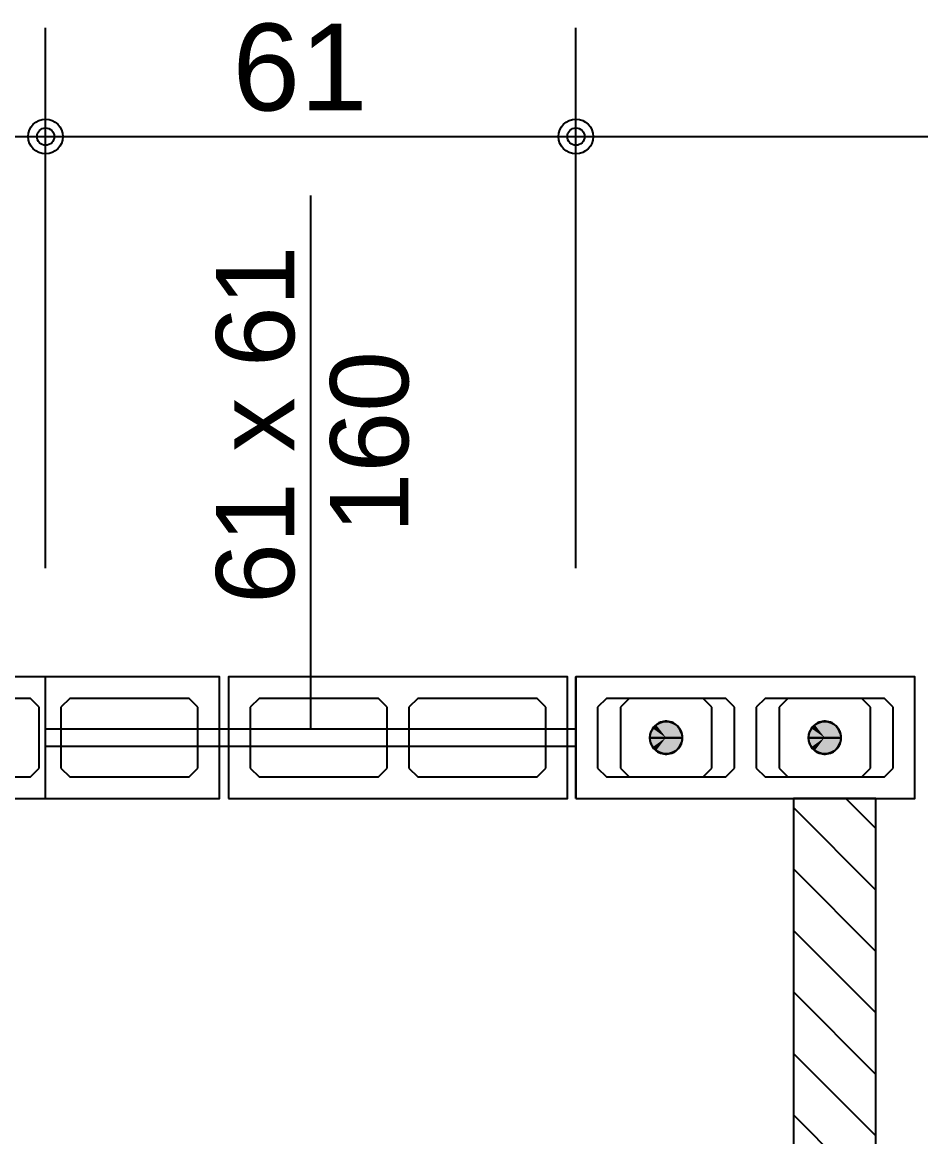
# Model space of a CAD drawing. Extents: x 0 to 119, y 0 to 84.
# Drawn here: x 37.46 to 39.527, y 71.449 to 74.013 of the extents above; entities that cross this region are included whole.
import ezdxf

# ---------------------------------------------------------------- set-up
doc = ezdxf.new("R2010")
doc.units = 0
doc.header["$MEASUREMENT"] = 0
doc.linetypes.add('ESTILO_TQS_0005', pattern=[0.4, 0.3, -0.1])
for name, color, linetype in [('17', 90, 'CONTINUOUS'), ('27', 250, 'CONTINUOUS'), ('29', 9, 'CONTINUOUS'), ('3', 7, 'CONTINUOUS'), ('35', 255, 'CONTINUOUS')]:
    doc.layers.add(name, color=color, linetype=linetype)
doc.styles.add('TQS_ARIAL', font='arial.ttf')

msp = doc.modelspace()

# ---------------------------------------------------------------- linework, layer by layer
at = {"layer": '17', "color": 90, "linetype": 'Continuous'}
for p, q in [((38.85616, 72.45668), (38.83616, 72.43668)), ((39.02616, 72.45668), (38.85616, 72.45668)), ((39.04616, 72.43668), (39.02616, 72.45668)), ((39.22116, 72.45668), (39.20116, 72.43668)), ((39.39116, 72.45668), (39.22116, 72.45668)), ((39.41116, 72.43668), (39.39116, 72.45668)), ((38.83616, 72.43668), (38.83616, 72.29668)), ((39.04616, 72.29668), (39.04616, 72.43668)), ((39.20116, 72.43668), (39.20116, 72.29668)), ((39.41116, 72.29668), (39.41116, 72.43668)), ((38.83616, 72.29668), (38.85616, 72.27668)), ((39.02616, 72.27668), (39.04616, 72.29668)), ((39.20116, 72.29668), (39.22116, 72.27668)), ((39.39116, 72.27668), (39.41116, 72.29668)), ((38.85616, 72.27668), (39.02616, 72.27668)), ((39.22116, 72.27668), (39.39116, 72.27668))]:
    msp.add_line(p, q, dxfattribs=at)
for points in [[(38.94176, 72.36668), (38.941757, 72.366619), (38.941748, 72.366559), (38.941732, 72.3665), (38.941711, 72.366443), (38.941685, 72.366389), (38.941652, 72.366337), (38.941615, 72.366289), (38.941573, 72.366245), (38.941527, 72.366206), (38.941477, 72.366171), (38.941424, 72.366141), (38.941368, 72.366117), (38.94131, 72.366099), (38.941251, 72.366087), (38.94119, 72.366081), (38.94113, 72.366081), (38.941069, 72.366087), (38.94101, 72.366099), (38.940952, 72.366117), (38.940896, 72.366141), (38.940843, 72.366171), (38.940793, 72.366206), (38.940747, 72.366245), (38.940705, 72.366289), (38.940668, 72.366337), (38.940635, 72.366389), (38.940609, 72.366443), (38.940588, 72.3665), (38.940572, 72.366559), (38.940563, 72.366619), (38.94056, 72.36668), (38.97896, 72.36668), (38.978766, 72.370504), (38.978186, 72.374289), (38.977226, 72.377996), (38.975897, 72.381587), (38.97421, 72.385024), (38.972185, 72.388274), (38.969841, 72.391302), (38.967203, 72.394077), (38.964298, 72.396571), (38.961155, 72.398759), (38.957807, 72.400617), (38.954288, 72.402127), (38.950635, 72.403273), (38.946884, 72.404044), (38.943075, 72.404431), (38.939245, 72.404431), (38.935436, 72.404044), (38.931685, 72.403273), (38.928032, 72.402127), (38.924513, 72.400617), (38.921165, 72.398759), (38.918022, 72.396571), (38.915117, 72.394077), (38.912479, 72.391302), (38.910135, 72.388274), (38.90811, 72.385024), (38.906423, 72.381587), (38.905094, 72.377996), (38.904134, 72.374289), (38.903554, 72.370504), (38.90336, 72.36668), (38.94176, 72.36668)], [(39.30676, 72.36668), (39.306757, 72.366619), (39.306748, 72.366559), (39.306732, 72.3665), (39.306711, 72.366443), (39.306685, 72.366389), (39.306652, 72.366337), (39.306615, 72.366289), (39.306573, 72.366245), (39.306527, 72.366206), (39.306477, 72.366171), (39.306424, 72.366141), (39.306368, 72.366117), (39.30631, 72.366099), (39.306251, 72.366087), (39.30619, 72.366081), (39.30613, 72.366081), (39.306069, 72.366087), (39.30601, 72.366099), (39.305952, 72.366117), (39.305896, 72.366141), (39.305843, 72.366171), (39.305793, 72.366206), (39.305747, 72.366245), (39.305705, 72.366289), (39.305668, 72.366337), (39.305635, 72.366389), (39.305609, 72.366443), (39.305588, 72.3665), (39.305572, 72.366559), (39.305563, 72.366619), (39.30556, 72.36668), (39.34396, 72.36668), (39.343766, 72.370504), (39.343186, 72.374289), (39.342226, 72.377996), (39.340897, 72.381587), (39.33921, 72.385024), (39.337185, 72.388274), (39.334841, 72.391302), (39.332203, 72.394077), (39.329298, 72.396571), (39.326155, 72.398759), (39.322807, 72.400617), (39.319288, 72.402127), (39.315635, 72.403273), (39.311884, 72.404044), (39.308075, 72.404431), (39.304245, 72.404431), (39.300436, 72.404044), (39.296685, 72.403273), (39.293032, 72.402127), (39.289513, 72.400617), (39.286165, 72.398759), (39.283022, 72.396571), (39.280117, 72.394077), (39.277479, 72.391302), (39.275135, 72.388274), (39.27311, 72.385024), (39.271423, 72.381587), (39.270094, 72.377996), (39.269134, 72.374289), (39.268554, 72.370504), (39.26836, 72.36668), (39.30676, 72.36668)], [(38.94056, 72.36668), (38.940563, 72.366741), (38.940572, 72.366801), (38.940588, 72.36686), (38.940609, 72.366917), (38.940635, 72.366971), (38.940668, 72.367023), (38.940705, 72.367071), (38.940747, 72.367115), (38.940793, 72.367154), (38.940843, 72.367189), (38.940896, 72.367219), (38.940952, 72.367243), (38.94101, 72.367261), (38.941069, 72.367273), (38.94113, 72.367279), (38.94119, 72.367279), (38.941251, 72.367273), (38.94131, 72.367261), (38.941368, 72.367243), (38.941424, 72.367219), (38.941477, 72.367189), (38.941527, 72.367154), (38.941573, 72.367115), (38.941615, 72.367071), (38.941652, 72.367023), (38.941685, 72.366971), (38.941711, 72.366917), (38.941732, 72.36686), (38.941748, 72.366801), (38.941757, 72.366741), (38.94176, 72.36668), (38.90336, 72.36668), (38.903554, 72.362856), (38.904134, 72.359071), (38.905094, 72.355364), (38.906423, 72.351773), (38.90811, 72.348336), (38.910135, 72.345086), (38.912479, 72.342058), (38.915117, 72.339283), (38.918022, 72.336789), (38.921165, 72.334601), (38.924513, 72.332743), (38.928032, 72.331233), (38.931685, 72.330087), (38.935436, 72.329316), (38.939245, 72.328929), (38.943075, 72.328929), (38.946884, 72.329316), (38.950635, 72.330087), (38.954288, 72.331233), (38.957807, 72.332743), (38.961155, 72.334601), (38.964298, 72.336789), (38.967203, 72.339283), (38.969841, 72.342058), (38.972185, 72.345086), (38.97421, 72.348336), (38.975897, 72.351773), (38.977226, 72.355364), (38.978186, 72.359071), (38.978766, 72.362856), (38.97896, 72.36668), (38.94056, 72.36668)], [(39.30556, 72.36668), (39.305563, 72.366741), (39.305572, 72.366801), (39.305588, 72.36686), (39.305609, 72.366917), (39.305635, 72.366971), (39.305668, 72.367023), (39.305705, 72.367071), (39.305747, 72.367115), (39.305793, 72.367154), (39.305843, 72.367189), (39.305896, 72.367219), (39.305952, 72.367243), (39.30601, 72.367261), (39.306069, 72.367273), (39.30613, 72.367279), (39.30619, 72.367279), (39.306251, 72.367273), (39.30631, 72.367261), (39.306368, 72.367243), (39.306424, 72.367219), (39.306477, 72.367189), (39.306527, 72.367154), (39.306573, 72.367115), (39.306615, 72.367071), (39.306652, 72.367023), (39.306685, 72.366971), (39.306711, 72.366917), (39.306732, 72.36686), (39.306748, 72.366801), (39.306757, 72.366741), (39.30676, 72.36668), (39.26836, 72.36668), (39.268554, 72.362856), (39.269134, 72.359071), (39.270094, 72.355364), (39.271423, 72.351773), (39.27311, 72.348336), (39.275135, 72.345086), (39.277479, 72.342058), (39.280117, 72.339283), (39.283022, 72.336789), (39.286165, 72.334601), (39.289513, 72.332743), (39.293032, 72.331233), (39.296685, 72.330087), (39.300436, 72.329316), (39.304245, 72.328929), (39.308075, 72.328929), (39.311884, 72.329316), (39.315635, 72.330087), (39.319288, 72.331233), (39.322807, 72.332743), (39.326155, 72.334601), (39.329298, 72.336789), (39.332203, 72.339283), (39.334841, 72.342058), (39.337185, 72.345086), (39.33921, 72.348336), (39.340897, 72.351773), (39.342226, 72.355364), (39.343186, 72.359071), (39.343766, 72.362856), (39.34396, 72.36668), (39.30556, 72.36668)]]:
    msp.add_lwpolyline(points, dxfattribs=at)
for centre in [(38.94116, 72.36668), (39.30616, 72.36668)]:
    msp.add_circle(centre, 0.0372, dxfattribs=at)
for points in [[(38.941527, 72.366206), (38.918022, 72.396571), (38.915117, 72.394077)], [(38.941527, 72.366206), (38.921165, 72.398759), (38.918022, 72.396571)], [(38.941527, 72.366206), (38.924513, 72.400617), (38.921165, 72.398759)], [(38.941527, 72.366206), (38.928032, 72.402127), (38.924513, 72.400617)], [(38.941527, 72.366206), (38.931685, 72.403273), (38.928032, 72.402127)], [(38.941527, 72.366206), (38.935436, 72.404044), (38.931685, 72.403273)], [(38.941527, 72.366206), (38.939245, 72.404431), (38.935436, 72.404044)], [(38.941527, 72.366206), (38.943075, 72.404431), (38.939245, 72.404431)], [(38.97896, 72.36668), (38.943075, 72.404431), (38.941527, 72.366206)], [(38.97896, 72.36668), (38.946884, 72.404044), (38.943075, 72.404431)], [(38.97896, 72.36668), (38.950635, 72.403273), (38.946884, 72.404044)], [(38.97896, 72.36668), (38.954288, 72.402127), (38.950635, 72.403273)], [(38.97896, 72.36668), (38.957807, 72.400617), (38.954288, 72.402127)], [(38.97896, 72.36668), (38.961155, 72.398759), (38.957807, 72.400617)], [(38.97896, 72.36668), (38.964298, 72.396571), (38.961155, 72.398759)], [(38.97896, 72.36668), (38.967203, 72.394077), (38.964298, 72.396571)], [(39.306527, 72.366206), (39.283022, 72.396571), (39.280117, 72.394077)], [(39.306527, 72.366206), (39.286165, 72.398759), (39.283022, 72.396571)], [(39.306527, 72.366206), (39.289513, 72.400617), (39.286165, 72.398759)], [(39.306527, 72.366206), (39.293032, 72.402127), (39.289513, 72.400617)], [(39.306527, 72.366206), (39.296685, 72.403273), (39.293032, 72.402127)], [(39.306527, 72.366206), (39.300436, 72.404044), (39.296685, 72.403273)], [(39.306527, 72.366206), (39.304245, 72.404431), (39.300436, 72.404044)], [(39.306527, 72.366206), (39.308075, 72.404431), (39.304245, 72.404431)], [(39.34396, 72.36668), (39.308075, 72.404431), (39.306527, 72.366206)], [(39.34396, 72.36668), (39.311884, 72.404044), (39.308075, 72.404431)], [(39.34396, 72.36668), (39.315635, 72.403273), (39.311884, 72.404044)], [(39.34396, 72.36668), (39.319288, 72.402127), (39.315635, 72.403273)], [(39.34396, 72.36668), (39.322807, 72.400617), (39.319288, 72.402127)], [(39.34396, 72.36668), (39.326155, 72.398759), (39.322807, 72.400617)], [(39.34396, 72.36668), (39.329298, 72.396571), (39.326155, 72.398759)], [(39.34396, 72.36668), (39.332203, 72.394077), (39.329298, 72.396571)], [(38.941527, 72.366206), (38.903554, 72.370504), (38.90336, 72.36668)], [(38.941527, 72.366206), (38.904134, 72.374289), (38.903554, 72.370504)], [(38.941527, 72.366206), (38.905094, 72.377996), (38.904134, 72.374289)], [(38.941527, 72.366206), (38.906423, 72.381587), (38.905094, 72.377996)], [(38.941527, 72.366206), (38.90811, 72.385024), (38.906423, 72.381587)], [(38.941527, 72.366206), (38.910135, 72.388274), (38.90811, 72.385024)], [(38.941527, 72.366206), (38.912479, 72.391302), (38.910135, 72.388274)], [(38.941527, 72.366206), (38.915117, 72.394077), (38.912479, 72.391302)], [(38.97896, 72.36668), (38.969841, 72.391302), (38.967203, 72.394077)], [(38.97896, 72.36668), (38.972185, 72.388274), (38.969841, 72.391302)], [(38.97896, 72.36668), (38.97421, 72.385024), (38.972185, 72.388274)], [(38.97896, 72.36668), (38.975897, 72.381587), (38.97421, 72.385024)], [(38.97896, 72.36668), (38.977226, 72.377996), (38.975897, 72.381587)], [(38.97896, 72.36668), (38.978186, 72.374289), (38.977226, 72.377996)], [(38.97896, 72.36668), (38.978766, 72.370504), (38.978186, 72.374289)], [(39.306527, 72.366206), (39.268554, 72.370504), (39.26836, 72.36668)], [(39.306527, 72.366206), (39.269134, 72.374289), (39.268554, 72.370504)], [(39.306527, 72.366206), (39.270094, 72.377996), (39.269134, 72.374289)], [(39.306527, 72.366206), (39.271423, 72.381587), (39.270094, 72.377996)], [(39.306527, 72.366206), (39.27311, 72.385024), (39.271423, 72.381587)], [(39.306527, 72.366206), (39.275135, 72.388274), (39.27311, 72.385024)], [(39.306527, 72.366206), (39.277479, 72.391302), (39.275135, 72.388274)], [(39.306527, 72.366206), (39.280117, 72.394077), (39.277479, 72.391302)], [(39.34396, 72.36668), (39.334841, 72.391302), (39.332203, 72.394077)], [(39.34396, 72.36668), (39.337185, 72.388274), (39.334841, 72.391302)], [(39.34396, 72.36668), (39.33921, 72.385024), (39.337185, 72.388274)], [(39.34396, 72.36668), (39.340897, 72.381587), (39.33921, 72.385024)], [(39.34396, 72.36668), (39.342226, 72.377996), (39.340897, 72.381587)], [(39.34396, 72.36668), (39.343186, 72.374289), (39.342226, 72.377996)], [(39.34396, 72.36668), (39.343766, 72.370504), (39.343186, 72.374289)], [(38.940793, 72.367154), (38.90336, 72.36668), (38.903554, 72.362856)], [(38.940793, 72.367154), (38.903554, 72.362856), (38.904134, 72.359071)], [(38.940793, 72.367154), (38.904134, 72.359071), (38.905094, 72.355364)], [(38.940793, 72.367154), (38.905094, 72.355364), (38.906423, 72.351773)], [(38.940793, 72.367154), (38.906423, 72.351773), (38.90811, 72.348336)], [(38.940793, 72.367154), (38.90811, 72.348336), (38.910135, 72.345086)], [(38.940793, 72.367154), (38.910135, 72.345086), (38.912479, 72.342058)], [(38.940793, 72.367154), (38.912479, 72.342058), (38.915117, 72.339283)], [(38.940793, 72.367154), (38.915117, 72.339283), (38.918022, 72.336789)], [(38.940793, 72.367154), (38.918022, 72.336789), (38.921165, 72.334601)], [(38.940793, 72.367154), (38.921165, 72.334601), (38.924513, 72.332743)], [(38.940793, 72.367154), (38.924513, 72.332743), (38.928032, 72.331233)], [(38.940793, 72.367154), (38.928032, 72.331233), (38.931685, 72.330087)], [(38.940793, 72.367154), (38.931685, 72.330087), (38.935436, 72.329316)], [(38.940793, 72.367154), (38.935436, 72.329316), (38.939245, 72.328929)], [(38.940793, 72.367154), (38.939245, 72.328929), (38.943075, 72.328929)], [(38.940793, 72.367154), (38.940588, 72.36686), (38.94056, 72.36668)], [(38.940793, 72.367154), (38.94056, 72.36668), (38.94056, 72.36668)], [(38.940793, 72.367154), (38.94056, 72.36668), (38.94056, 72.36668)], [(38.940793, 72.367154), (38.94056, 72.36668), (38.94056, 72.36668)], [(38.940793, 72.367154), (38.94056, 72.36668), (38.94056, 72.36668)], [(38.940793, 72.367154), (38.94056, 72.36668), (38.94056, 72.36668)], [(38.940793, 72.367154), (38.94056, 72.36668), (38.94056, 72.36668)], [(38.940793, 72.367154), (38.94056, 72.36668), (38.94056, 72.36668)], [(38.940793, 72.367154), (38.94056, 72.36668), (38.94056, 72.36668)], [(38.940793, 72.367154), (38.94056, 72.36668), (38.94056, 72.36668)], [(38.940793, 72.367154), (38.94056, 72.36668), (38.94056, 72.36668)], [(38.940793, 72.367154), (38.94056, 72.36668), (38.94056, 72.36668)], [(38.940793, 72.367154), (38.94056, 72.36668), (38.94056, 72.36668)], [(38.940793, 72.367154), (38.94056, 72.36668), (38.94056, 72.36668)], [(38.940793, 72.367154), (38.94056, 72.36668), (38.94056, 72.36668)], [(38.940793, 72.367154), (38.94056, 72.36668), (38.94056, 72.36668)], [(38.940793, 72.367154), (38.94056, 72.36668), (38.94056, 72.36668)], [(38.940793, 72.367154), (38.94056, 72.36668), (38.94056, 72.36668)], [(38.940793, 72.367154), (38.94056, 72.36668), (38.94056, 72.36668)], [(38.940793, 72.367154), (38.94056, 72.36668), (38.94056, 72.36668)], [(38.940793, 72.367154), (38.94056, 72.36668), (38.94056, 72.36668)], [(38.940793, 72.367154), (38.94056, 72.36668), (38.94056, 72.36668)], [(38.940793, 72.367154), (38.94056, 72.36668), (38.94056, 72.36668)], [(38.940793, 72.367154), (38.940635, 72.366971), (38.940588, 72.36686)], [(38.940793, 72.367154), (38.940668, 72.367023), (38.940635, 72.366971)], [(38.940793, 72.367154), (38.940705, 72.367071), (38.940668, 72.367023)], [(38.940793, 72.367154), (38.940747, 72.367115), (38.940705, 72.367071)], [(38.940793, 72.367154), (38.940793, 72.367154), (38.940747, 72.367115)], [(38.940793, 72.367154), (38.940747, 72.367115), (38.940747, 72.367115)], [(38.97896, 72.36668), (38.940793, 72.367154), (38.943075, 72.328929)], [(38.940793, 72.367154), (38.940793, 72.367154), (38.940793, 72.367154)], [(38.94176, 72.36668), (38.941527, 72.366206), (38.941527, 72.366206)], [(38.94176, 72.36668), (38.941527, 72.366206), (38.941527, 72.366206)], [(38.94176, 72.36668), (38.941527, 72.366206), (38.941573, 72.366245)], [(38.94176, 72.36668), (38.941573, 72.366245), (38.941573, 72.366245)], [(38.94176, 72.36668), (38.941573, 72.366245), (38.941615, 72.366289)], [(38.94176, 72.36668), (38.941615, 72.366289), (38.941652, 72.366337)], [(38.94176, 72.36668), (38.941652, 72.366337), (38.941685, 72.366389)], [(38.94176, 72.36668), (38.941685, 72.366389), (38.941732, 72.3665)], [(38.94176, 72.36668), (38.941732, 72.3665), (38.94176, 72.36668)], [(38.94176, 72.36668), (38.94176, 72.36668), (38.94176, 72.36668)], [(38.94176, 72.36668), (38.94176, 72.36668), (38.94176, 72.36668)], [(38.94176, 72.36668), (38.94176, 72.36668), (38.94176, 72.36668)], [(38.94176, 72.36668), (38.94176, 72.36668), (38.94176, 72.36668)], [(38.94176, 72.36668), (38.94176, 72.36668), (38.94176, 72.36668)], [(38.94176, 72.36668), (38.94176, 72.36668), (38.94176, 72.36668)], [(38.94176, 72.36668), (38.94176, 72.36668), (38.94176, 72.36668)], [(38.94176, 72.36668), (38.94176, 72.36668), (38.94176, 72.36668)], [(38.94176, 72.36668), (38.94176, 72.36668), (38.94176, 72.36668)], [(38.94176, 72.36668), (38.94176, 72.36668), (38.94176, 72.36668)], [(38.94176, 72.36668), (38.94176, 72.36668), (38.94176, 72.36668)], [(38.94176, 72.36668), (38.94176, 72.36668), (38.94176, 72.36668)], [(38.94176, 72.36668), (38.94176, 72.36668), (38.94176, 72.36668)], [(38.94176, 72.36668), (38.94176, 72.36668), (38.94176, 72.36668)], [(38.94176, 72.36668), (38.94176, 72.36668), (38.94176, 72.36668)], [(38.94176, 72.36668), (38.94176, 72.36668), (38.94176, 72.36668)], [(38.94176, 72.36668), (38.94176, 72.36668), (38.94176, 72.36668)], [(38.94176, 72.36668), (38.94176, 72.36668), (38.94176, 72.36668)], [(38.94176, 72.36668), (38.94176, 72.36668), (38.94176, 72.36668)], [(38.94176, 72.36668), (38.94176, 72.36668), (38.94176, 72.36668)], [(38.94176, 72.36668), (38.94176, 72.36668), (38.94176, 72.36668)], [(38.97896, 72.36668), (38.943075, 72.328929), (38.946884, 72.329316)], [(38.97896, 72.36668), (38.946884, 72.329316), (38.950635, 72.330087)], [(38.97896, 72.36668), (38.950635, 72.330087), (38.954288, 72.331233)], [(38.97896, 72.36668), (38.954288, 72.331233), (38.957807, 72.332743)], [(38.97896, 72.36668), (38.957807, 72.332743), (38.961155, 72.334601)], [(38.97896, 72.36668), (38.961155, 72.334601), (38.964298, 72.336789)], [(38.97896, 72.36668), (38.964298, 72.336789), (38.967203, 72.339283)], [(38.97896, 72.36668), (38.967203, 72.339283), (38.969841, 72.342058)], [(38.97896, 72.36668), (38.969841, 72.342058), (38.972185, 72.345086)], [(38.97896, 72.36668), (38.972185, 72.345086), (38.97421, 72.348336)], [(38.97896, 72.36668), (38.97421, 72.348336), (38.975897, 72.351773)], [(38.97896, 72.36668), (38.975897, 72.351773), (38.977226, 72.355364)], [(38.97896, 72.36668), (38.977226, 72.355364), (38.978186, 72.359071)], [(38.97896, 72.36668), (38.978186, 72.359071), (38.978766, 72.362856)], [(39.305793, 72.367154), (39.26836, 72.36668), (39.268554, 72.362856)], [(39.305793, 72.367154), (39.268554, 72.362856), (39.269134, 72.359071)], [(39.305793, 72.367154), (39.269134, 72.359071), (39.270094, 72.355364)], [(39.305793, 72.367154), (39.270094, 72.355364), (39.271423, 72.351773)], [(39.305793, 72.367154), (39.271423, 72.351773), (39.27311, 72.348336)], [(39.305793, 72.367154), (39.27311, 72.348336), (39.275135, 72.345086)], [(39.305793, 72.367154), (39.275135, 72.345086), (39.277479, 72.342058)], [(39.305793, 72.367154), (39.277479, 72.342058), (39.280117, 72.339283)], [(39.305793, 72.367154), (39.280117, 72.339283), (39.283022, 72.336789)], [(39.305793, 72.367154), (39.283022, 72.336789), (39.286165, 72.334601)], [(39.305793, 72.367154), (39.286165, 72.334601), (39.289513, 72.332743)], [(39.305793, 72.367154), (39.289513, 72.332743), (39.293032, 72.331233)], [(39.305793, 72.367154), (39.293032, 72.331233), (39.296685, 72.330087)], [(39.305793, 72.367154), (39.296685, 72.330087), (39.300436, 72.329316)], [(39.305793, 72.367154), (39.300436, 72.329316), (39.304245, 72.328929)], [(39.305793, 72.367154), (39.304245, 72.328929), (39.308075, 72.328929)], [(39.305793, 72.367154), (39.305588, 72.36686), (39.30556, 72.36668)], [(39.305793, 72.367154), (39.30556, 72.36668), (39.30556, 72.36668)], [(39.305793, 72.367154), (39.30556, 72.36668), (39.30556, 72.36668)], [(39.305793, 72.367154), (39.30556, 72.36668), (39.30556, 72.36668)], [(39.305793, 72.367154), (39.30556, 72.36668), (39.30556, 72.36668)], [(39.305793, 72.367154), (39.30556, 72.36668), (39.30556, 72.36668)], [(39.305793, 72.367154), (39.30556, 72.36668), (39.30556, 72.36668)], [(39.305793, 72.367154), (39.30556, 72.36668), (39.30556, 72.36668)], [(39.305793, 72.367154), (39.30556, 72.36668), (39.30556, 72.36668)], [(39.305793, 72.367154), (39.30556, 72.36668), (39.30556, 72.36668)], [(39.305793, 72.367154), (39.30556, 72.36668), (39.30556, 72.36668)], [(39.305793, 72.367154), (39.30556, 72.36668), (39.30556, 72.36668)], [(39.305793, 72.367154), (39.30556, 72.36668), (39.30556, 72.36668)], [(39.305793, 72.367154), (39.30556, 72.36668), (39.30556, 72.36668)], [(39.305793, 72.367154), (39.30556, 72.36668), (39.30556, 72.36668)], [(39.305793, 72.367154), (39.30556, 72.36668), (39.30556, 72.36668)], [(39.305793, 72.367154), (39.30556, 72.36668), (39.30556, 72.36668)], [(39.305793, 72.367154), (39.30556, 72.36668), (39.30556, 72.36668)], [(39.305793, 72.367154), (39.30556, 72.36668), (39.30556, 72.36668)], [(39.305793, 72.367154), (39.30556, 72.36668), (39.30556, 72.36668)], [(39.305793, 72.367154), (39.30556, 72.36668), (39.30556, 72.36668)], [(39.305793, 72.367154), (39.30556, 72.36668), (39.30556, 72.36668)], [(39.305793, 72.367154), (39.30556, 72.36668), (39.30556, 72.36668)], [(39.305793, 72.367154), (39.305635, 72.366971), (39.305588, 72.36686)], [(39.305793, 72.367154), (39.305668, 72.367023), (39.305635, 72.366971)], [(39.305793, 72.367154), (39.305705, 72.367071), (39.305668, 72.367023)], [(39.305793, 72.367154), (39.305747, 72.367115), (39.305705, 72.367071)], [(39.305793, 72.367154), (39.305793, 72.367154), (39.305747, 72.367115)], [(39.305793, 72.367154), (39.305747, 72.367115), (39.305747, 72.367115)], [(39.34396, 72.36668), (39.305793, 72.367154), (39.308075, 72.328929)], [(39.305793, 72.367154), (39.305793, 72.367154), (39.305793, 72.367154)], [(39.30676, 72.36668), (39.306527, 72.366206), (39.306527, 72.366206)], [(39.30676, 72.36668), (39.306527, 72.366206), (39.306527, 72.366206)], [(39.30676, 72.36668), (39.306527, 72.366206), (39.306573, 72.366245)], [(39.30676, 72.36668), (39.306573, 72.366245), (39.306573, 72.366245)], [(39.30676, 72.36668), (39.306573, 72.366245), (39.306615, 72.366289)], [(39.30676, 72.36668), (39.306615, 72.366289), (39.306652, 72.366337)], [(39.30676, 72.36668), (39.306652, 72.366337), (39.306685, 72.366389)], [(39.30676, 72.36668), (39.306685, 72.366389), (39.306732, 72.3665)], [(39.30676, 72.36668), (39.306732, 72.3665), (39.30676, 72.36668)], [(39.30676, 72.36668), (39.30676, 72.36668), (39.30676, 72.36668)], [(39.30676, 72.36668), (39.30676, 72.36668), (39.30676, 72.36668)], [(39.30676, 72.36668), (39.30676, 72.36668), (39.30676, 72.36668)], [(39.30676, 72.36668), (39.30676, 72.36668), (39.30676, 72.36668)], [(39.30676, 72.36668), (39.30676, 72.36668), (39.30676, 72.36668)], [(39.30676, 72.36668), (39.30676, 72.36668), (39.30676, 72.36668)], [(39.30676, 72.36668), (39.30676, 72.36668), (39.30676, 72.36668)], [(39.30676, 72.36668), (39.30676, 72.36668), (39.30676, 72.36668)], [(39.30676, 72.36668), (39.30676, 72.36668), (39.30676, 72.36668)], [(39.30676, 72.36668), (39.30676, 72.36668), (39.30676, 72.36668)], [(39.30676, 72.36668), (39.30676, 72.36668), (39.30676, 72.36668)], [(39.30676, 72.36668), (39.30676, 72.36668), (39.30676, 72.36668)], [(39.30676, 72.36668), (39.30676, 72.36668), (39.30676, 72.36668)], [(39.30676, 72.36668), (39.30676, 72.36668), (39.30676, 72.36668)], [(39.30676, 72.36668), (39.30676, 72.36668), (39.30676, 72.36668)], [(39.30676, 72.36668), (39.30676, 72.36668), (39.30676, 72.36668)], [(39.30676, 72.36668), (39.30676, 72.36668), (39.30676, 72.36668)], [(39.30676, 72.36668), (39.30676, 72.36668), (39.30676, 72.36668)], [(39.30676, 72.36668), (39.30676, 72.36668), (39.30676, 72.36668)], [(39.30676, 72.36668), (39.30676, 72.36668), (39.30676, 72.36668)], [(39.30676, 72.36668), (39.30676, 72.36668), (39.30676, 72.36668)], [(39.34396, 72.36668), (39.308075, 72.328929), (39.311884, 72.329316)], [(39.34396, 72.36668), (39.311884, 72.329316), (39.315635, 72.330087)], [(39.34396, 72.36668), (39.315635, 72.330087), (39.319288, 72.331233)], [(39.34396, 72.36668), (39.319288, 72.331233), (39.322807, 72.332743)], [(39.34396, 72.36668), (39.322807, 72.332743), (39.326155, 72.334601)], [(39.34396, 72.36668), (39.326155, 72.334601), (39.329298, 72.336789)], [(39.34396, 72.36668), (39.329298, 72.336789), (39.332203, 72.339283)], [(39.34396, 72.36668), (39.332203, 72.339283), (39.334841, 72.342058)], [(39.34396, 72.36668), (39.334841, 72.342058), (39.337185, 72.345086)], [(39.34396, 72.36668), (39.337185, 72.345086), (39.33921, 72.348336)], [(39.34396, 72.36668), (39.33921, 72.348336), (39.340897, 72.351773)], [(39.34396, 72.36668), (39.340897, 72.351773), (39.342226, 72.355364)], [(39.34396, 72.36668), (39.342226, 72.355364), (39.343186, 72.359071)], [(39.34396, 72.36668), (39.343186, 72.359071), (39.343766, 72.362856)]]:
    msp.add_solid(points, dxfattribs=at)
at = {"layer": '27', "color": 250, "linetype": 'ESTILO_TQS_0005'}
for points in [[(37.18416, 72.29668), (37.20416, 72.27668), (37.47916, 72.27668), (37.49916, 72.29668), (37.49916, 72.43668), (37.47916, 72.45668), (37.20416, 72.45668), (37.18416, 72.43668), (37.18416, 72.29668)], [(37.54916, 72.29668), (37.56916, 72.27668), (37.84416, 72.27668), (37.86416, 72.29668), (37.86416, 72.43668), (37.84416, 72.45668), (37.56916, 72.45668), (37.54916, 72.43668), (37.54916, 72.29668)], [(37.98466, 72.29668), (38.00466, 72.27668), (38.27966, 72.27668), (38.29966, 72.29668), (38.29966, 72.43668), (38.27966, 72.45668), (38.00466, 72.45668), (37.98466, 72.43668), (37.98466, 72.29668)], [(38.34966, 72.29668), (38.36966, 72.27668), (38.64466, 72.27668), (38.66466, 72.29668), (38.66466, 72.43668), (38.64466, 72.45668), (38.36966, 72.45668), (38.34966, 72.43668), (38.34966, 72.29668)], [(38.78366, 72.29668), (38.80366, 72.27668), (39.07866, 72.27668), (39.09866, 72.29668), (39.09866, 72.43668), (39.07866, 72.45668), (38.80366, 72.45668), (38.78366, 72.43668), (38.78366, 72.29668)], [(39.14866, 72.29668), (39.16866, 72.27668), (39.44366, 72.27668), (39.46366, 72.29668), (39.46366, 72.43668), (39.44366, 72.45668), (39.16866, 72.45668), (39.14866, 72.43668), (39.14866, 72.29668)]]:
    msp.add_lwpolyline(points, dxfattribs=at)
at = {"layer": '29', "color": 9, "linetype": 'Continuous'}
for p, q in [((39.354791, 72.226659), (39.423934, 72.157516)), ((39.233934, 72.206095), (39.423934, 72.016095)), ((39.233934, 72.064673), (39.423934, 71.874673)), ((39.233934, 71.923252), (39.423934, 71.733252)), ((39.233934, 71.78183), (39.423934, 71.59183)), ((39.233934, 71.640409), (39.423934, 71.450409)), ((39.233934, 71.498988), (39.423934, 71.308988))]:
    msp.add_line(p, q, dxfattribs=at)
msp.add_lwpolyline([(39.233934, 72.226659), (39.233934, 67.506678), (39.123934, 67.506678), (39.123934, 67.226678), (39.423934, 67.226678), (39.423934, 72.226659), (39.233934, 72.226659)], dxfattribs=at)
at = {"layer": '3', "color": 7, "linetype": 'Continuous'}
for p, q in [((38.12366, 72.38668), (38.12366, 73.614763)), ((37.51366, 72.22668), (37.51366, 72.50668)), ((38.73366, 72.22668), (38.73366, 72.50668)), ((38.73366, 72.38668), (37.51366, 72.38668)), ((38.73366, 72.34668), (37.51366, 72.34668))]:
    msp.add_line(p, q, dxfattribs=at)
for points in [[(37.13416, 72.22668), (37.91416, 72.22668), (37.91416, 72.50668), (37.13416, 72.50668), (37.13416, 72.22668)], [(37.93466, 72.22668), (38.71466, 72.22668), (38.71466, 72.50668), (37.93466, 72.50668), (37.93466, 72.22668)], [(38.73366, 72.22668), (39.51366, 72.22668), (39.51366, 72.50668), (38.73366, 72.50668), (38.73366, 72.22668)]]:
    msp.add_lwpolyline(points, dxfattribs=at)
at = {"layer": '35', "color": 255, "linetype": 'Continuous'}
for p, q in [((37.51366, 72.75668), (37.51366, 74.000061)), ((37.51366, 72.75668), (37.51366, 74.000061)), ((38.73366, 72.75668), (38.73366, 74.000061)), ((38.73366, 72.75668), (38.73366, 74.000061)), ((36.64366, 73.750061), (37.76366, 73.750061)), ((37.26366, 73.750061), (38.98366, 73.750061)), ((38.48366, 73.750061), (46.11366, 73.750061)), ((37.51366, 72.50668), (37.51366, 72.50668)), ((37.51366, 72.50668), (37.51366, 72.50668)), ((38.73366, 72.50668), (38.73366, 72.50668)), ((38.73366, 72.50668), (38.73366, 72.50668))]:
    msp.add_line(p, q, dxfattribs=at)
for centre, radius in [((37.51366, 73.750061), 0.04), ((37.51366, 73.750061), 0.04), ((38.73366, 73.750061), 0.04), ((38.73366, 73.750061), 0.04), ((37.51366, 73.750061), 0.02), ((37.51366, 73.750061), 0.02), ((38.73366, 73.750061), 0.02), ((38.73366, 73.750061), 0.02)]:
    msp.add_circle(centre, radius, dxfattribs=at)

# ---------------------------------------------------------------- texts
at = {"layer": '3', "color": 7, "linetype": 'Continuous', "style": 'TQS_ARIAL'}
for s, p in [('61 x 61', (38.085776, 72.674509)), ('160', (38.348359, 72.83706))]:
    msp.add_text(s, height=0.18, rotation=90, dxfattribs=at).set_placement(p)
at = {"layer": '35', "color": 255, "linetype": 'Continuous', "style": 'TQS_ARIAL'}
msp.add_text('61', height=0.2, dxfattribs=at).set_placement((37.94366, 73.810061))

doc.saveas('drawing.dxf')
